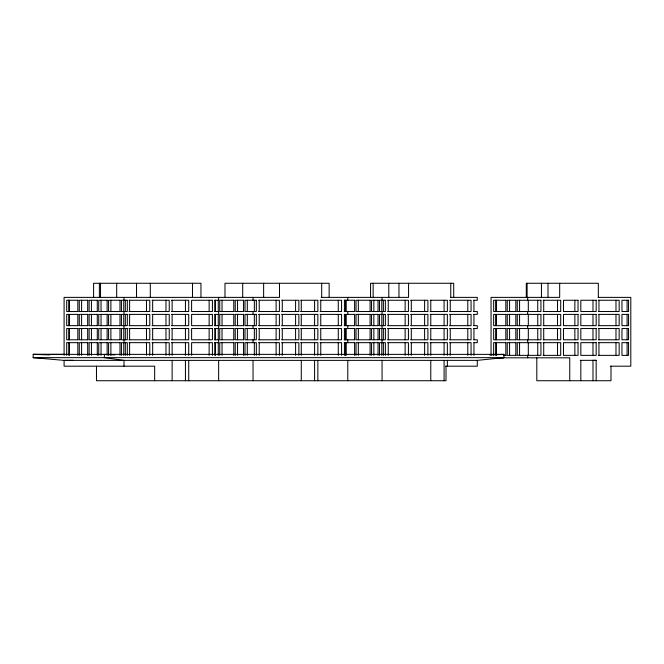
<?xml version="1.0" encoding="UTF-8"?>
<svg xmlns="http://www.w3.org/2000/svg" width="664" height="664" viewBox="0 0 664 664"><rect width="100%" height="100%" fill="white"/><g stroke="black" fill="none" stroke-linecap="round" stroke-linejoin="round"><path stroke-width="1" d="M477.291 360.361L503.943 357.639L503.943 354.368L33.2 354.368L33.2 357.639L64.01 360.378L477.291 360.361L477.291 366.196L445.552 366.196M489.592 354.891L503.943 354.368M73.015 360.328L64.093 360.378L64.093 366.196L154.662 366.196L154.662 380.729M321.168 297.381L408.567 297.381L408.567 283.271M450.649 297.381L477.291 297.381L477.291 300.261L473.805 300.261M598.081 297.381L630.8 297.381L630.8 366.196L610.341 366.196M78.053 300.261L66.707 300.261L66.707 311.516L78.053 311.516M87.98 300.261L79.282 300.261L79.282 311.516L87.98 311.516M97.492 300.261L89.125 300.261L89.125 311.516L97.492 311.516M107.435 300.261L98.728 300.261L98.728 311.516L107.435 311.516M120.176 300.261L108.572 300.261L108.572 311.516L120.176 311.516M128.99 300.261L149.773 300.261L149.773 311.516L128.99 311.516M152.023 300.261L169.245 300.261L169.245 311.516L152.023 311.516M171.495 300.261L188.717 300.261L188.717 311.516L171.495 311.516M214.48 300.261L218.639 300.261L218.639 297.381M234.002 300.261L219.726 300.261L219.726 311.516L234.002 311.516M243.738 300.261L235.23 300.261L235.23 311.516L243.738 311.516M258.62 300.261L279.403 300.261L279.403 311.516L258.62 311.516M281.644 300.261L298.875 300.261L298.875 311.516L281.644 311.516M300.643 300.261L317.865 300.261L317.865 311.516L300.643 311.516M320.123 300.261L341.57 300.261L341.57 311.516L320.123 311.516M344.234 300.261L354.808 300.261M370.321 300.261L356.037 300.261L356.037 311.516L370.321 311.516M378.356 300.261L371.541 300.261L371.541 311.516L378.356 311.516M387.643 300.261L408.426 300.261L408.426 311.516L387.643 311.516M410.667 300.261L427.898 300.261L427.898 311.516L410.667 311.516M430.139 300.261L447.37 300.261L447.37 311.516L430.139 311.516M449.628 300.261L471.066 300.261L471.066 311.516L449.628 311.516M506.034 300.261L493.659 300.261L493.659 311.516L506.034 311.516M516.102 300.261L507.263 300.261L507.263 311.516L516.102 311.516M543.111 300.261L560.698 300.261L560.698 311.516L543.111 311.516M598.355 300.261L619.163 300.261L619.163 311.516L598.355 311.516M214.48 311.516L218.639 311.516L218.639 314.396L214.48 314.396M344.234 311.516L354.808 311.516M473.805 311.516L477.291 311.516L477.291 314.396L473.805 314.396M78.053 314.396L66.707 314.396L66.707 325.651L78.053 325.651M87.98 314.396L79.282 314.396L79.282 325.651L87.98 325.651M97.492 314.396L89.125 314.396L89.125 325.651L97.492 325.651M107.435 314.396L98.728 314.396L98.728 325.651L107.435 325.651M120.176 314.396L108.572 314.396L108.572 325.651L120.176 325.651M128.99 314.396L149.773 314.396L149.773 325.651L128.99 325.651M152.023 314.396L169.245 314.396L169.245 325.651L152.023 325.651M171.495 314.396L188.717 314.396L188.717 325.651L171.495 325.651M234.002 314.396L219.726 314.396L219.726 325.651L234.002 325.651M243.738 314.396L235.23 314.396L235.23 325.651L243.738 325.651M258.62 314.396L279.403 314.396L279.403 325.651L258.62 325.651M281.644 314.396L298.875 314.396L298.875 325.651L281.644 325.651M300.643 314.396L317.865 314.396L317.865 325.651L300.643 325.651M320.123 314.396L341.57 314.396L341.57 325.651L320.123 325.651M344.234 314.396L354.808 314.396M370.321 314.396L356.037 314.396L356.037 325.651L370.321 325.651M378.356 314.396L371.541 314.396L371.541 325.651L378.356 325.651M387.643 314.396L408.426 314.396L408.426 325.651L387.643 325.651M410.667 314.396L427.898 314.396L427.898 325.651L410.667 325.651M430.139 314.396L447.37 314.396L447.37 325.651L430.139 325.651M449.628 314.396L471.066 314.396L471.066 325.651L449.628 325.651M506.034 314.396L493.659 314.396L493.659 325.651L506.034 325.651M516.102 314.396L507.263 314.396L507.263 325.651L516.102 325.651M543.111 314.396L560.698 314.396L560.698 325.651L543.111 325.651M598.355 314.396L619.163 314.396L619.163 325.651L598.355 325.651M214.48 325.651L218.639 325.651L218.639 328.531L214.48 328.531M344.234 325.651L354.808 325.651M473.805 325.651L477.291 325.651L477.291 328.531L473.805 328.531M78.053 328.531L66.707 328.531L66.707 339.785L78.053 339.785M87.98 328.531L79.282 328.531L79.282 339.785L87.98 339.785M97.492 328.531L89.125 328.531L89.125 339.785L97.492 339.785M107.435 328.531L98.728 328.531L98.728 339.785L107.435 339.785M120.176 328.531L108.572 328.531L108.572 339.785L120.176 339.785M128.99 328.531L149.773 328.531L149.773 339.785L128.99 339.785M152.023 328.531L169.245 328.531L169.245 339.785L152.023 339.785M171.495 328.531L188.717 328.531L188.717 339.785L171.495 339.785M234.002 328.531L219.726 328.531L219.726 339.785L234.002 339.785M243.738 328.531L235.23 328.531L235.23 339.785L243.738 339.785M258.62 328.531L279.403 328.531L279.403 339.785L258.62 339.785M281.644 328.531L298.875 328.531L298.875 339.785L281.644 339.785M300.643 328.531L317.865 328.531L317.865 339.785L300.643 339.785M320.123 328.531L341.57 328.531L341.57 339.785L320.123 339.785M344.234 328.531L354.808 328.531M370.321 328.531L356.037 328.531L356.037 339.785L370.321 339.785M378.356 328.531L371.541 328.531L371.541 339.785L378.356 339.785M387.643 328.531L408.426 328.531L408.426 339.785L387.643 339.785M410.667 328.531L427.898 328.531L427.898 339.785L410.667 339.785M430.139 328.531L447.37 328.531L447.37 339.785L430.139 339.785M449.628 328.531L471.066 328.531L471.066 339.785L449.628 339.785M506.034 328.531L493.659 328.531L493.659 339.785L506.034 339.785M516.102 328.531L507.263 328.531L507.263 339.785L516.102 339.785M543.111 328.531L560.698 328.531L560.698 339.785L543.111 339.785M598.355 328.531L619.163 328.531L619.163 339.785L598.355 339.785M214.48 339.785L218.639 339.785L218.639 342.666L214.48 342.666M344.234 339.785L354.808 339.785M473.805 339.785L477.291 339.785L477.291 342.666L473.805 342.666M78.053 342.666L66.707 342.666L66.707 355.364M87.98 342.666L79.282 342.666L79.282 355.364M97.492 342.666L89.125 342.666L89.125 355.364M107.435 342.666L98.728 342.666L98.728 355.364M120.176 342.666L108.572 342.666L108.572 355.364M128.99 342.666L149.773 342.666L149.773 355.364M152.023 342.666L169.245 342.666L169.245 355.364M171.495 342.666L188.717 342.666L188.717 355.364M234.002 342.666L219.726 342.666L219.726 355.364M243.738 342.666L235.23 342.666L235.23 355.364M258.62 342.666L279.403 342.666L279.403 355.364M281.644 342.666L298.875 342.666L298.875 355.364M300.643 342.666L317.865 342.666L317.865 355.364M320.123 342.666L341.57 342.666L341.57 355.364M344.234 342.666L354.808 342.666M370.321 342.666L356.037 342.666L356.037 355.364M378.356 342.666L371.541 342.666L371.541 355.364M387.643 342.666L408.426 342.666L408.426 355.364M410.667 342.666L427.898 342.666L427.898 355.364M430.139 342.666L447.37 342.666L447.37 355.364M449.628 342.666L471.066 342.666L471.066 355.364M506.034 342.666L493.659 342.666L493.659 355.364M516.102 342.666L507.263 342.666L507.263 355.364L516.102 355.364M543.111 342.666L560.698 342.666L560.698 355.364L543.111 355.364M598.355 342.666L619.163 342.666L619.163 355.364L598.355 355.364M64.308 354.368L33.2 354.368L49.634 354.9M503.793 355.364L506.034 355.364M42.538 357.639L33.2 357.639L503.943 357.639L497.734 357.639M498.166 357.805L569.745 357.805L569.745 380.729M580.211 360.344L596.164 360.344L596.164 380.729M596.164 360.344L592.985 360.344L592.985 380.729M114.714 354.9L104.372 354.393L104.372 357.655L123.927 360.378M124.01 360.378L124.01 366.196M627.098 300.261L627.098 311.516M627.098 314.396L627.098 325.651M627.098 328.531L627.098 339.785M627.098 342.666L627.098 355.364M615.984 300.261L615.984 311.516M615.984 314.396L615.984 325.651M615.984 328.531L615.984 339.785M615.984 342.666L615.984 355.364M610.996 366.196L610.996 380.729L536.803 380.729L536.803 357.805M598.953 300.261L598.953 311.516M598.953 314.396L598.953 325.651M598.953 328.531L598.953 339.785M598.953 342.666L598.953 355.364M598.339 297.381L598.339 283.271L526.295 283.271L526.295 297.381M592.985 300.261L592.985 311.516M592.985 314.396L592.985 325.651M592.985 328.531L592.985 339.785M592.985 342.666L592.985 355.364M580.826 360.344L580.826 380.729M574.858 300.261L574.858 311.516M574.858 314.396L574.858 325.651M574.858 328.531L574.858 339.785M574.858 342.666L574.858 355.364M559.677 283.271L559.677 297.381L491.053 297.381L491.053 355.364M557.519 300.261L557.519 311.516M557.519 314.396L557.519 325.651M557.519 328.531L557.519 339.785M557.519 342.666L557.519 355.364M547.991 283.271L547.991 297.381M543.716 300.261L543.716 311.516M543.716 314.396L543.716 325.651M543.716 328.531L543.716 339.785M543.716 342.666L543.716 355.364M541.442 283.271L541.442 297.381M537.749 300.261L537.749 311.516M537.749 314.396L537.749 325.651M537.749 328.531L537.749 339.785M537.749 342.666L537.749 355.364M528.312 300.261L528.312 311.516M528.312 314.396L528.312 325.651M528.312 328.531L528.312 339.785M528.312 342.666L528.312 355.364M527.656 297.381L527.656 300.261M527.656 311.516L527.656 314.396M527.656 325.651L527.656 328.531M527.656 339.785L527.656 342.666M527.656 355.364L527.656 357.805M527.108 283.271L527.108 297.381M519.563 300.261L519.563 311.516M519.563 314.396L519.563 325.651M519.563 328.531L519.563 339.785M519.563 342.666L519.563 355.364M515.82 300.261L515.82 311.516M515.82 314.396L515.82 325.651M515.82 328.531L515.82 339.785M515.82 342.666L515.82 355.364M509.57 300.261L509.57 311.516M509.57 314.396L509.57 325.651M509.57 328.531L509.57 339.785M509.57 342.666L509.57 355.364M505.819 300.261L505.819 311.516M505.819 314.396L505.819 325.651M505.819 328.531L505.819 339.785M505.819 342.666L505.819 355.364M496.157 300.261L496.157 311.516M496.157 314.396L496.157 325.651M496.157 328.531L496.157 339.785M496.157 342.666L496.157 355.364M495.975 300.261L495.975 311.516M495.975 314.396L495.975 325.651M495.975 328.531L495.975 339.785M495.975 342.666L495.975 355.364M473.955 300.261L473.955 311.516M473.955 314.396L473.955 325.651M473.955 328.531L473.955 339.785M473.955 342.666L473.955 355.364M467.788 300.261L467.788 311.516M467.788 314.396L467.788 325.651M467.788 328.531L467.788 339.785M467.788 342.666L467.788 355.364M453.703 297.381L453.703 283.271L370.553 283.271L370.553 297.381M450.756 283.271L450.756 297.381M450.25 300.261L450.25 311.516M450.25 314.396L450.25 325.651M450.25 328.531L450.25 339.785M450.25 342.666L450.25 355.364M447.37 360.378L447.37 366.196M446.009 366.196L446.009 380.729L96.471 380.729L96.471 366.196M444.091 300.261L444.091 311.516M444.091 314.396L444.091 325.651M444.091 328.531L444.091 339.785M444.091 342.666L444.091 355.364M444.091 360.378L444.091 380.729M430.778 300.261L430.778 311.516M430.778 314.396L430.778 325.651M430.778 328.531L430.778 339.785M430.778 342.666L430.778 355.364M430.778 360.378L430.778 380.729M424.611 300.261L424.611 311.516M424.611 314.396L424.611 325.651M424.611 328.531L424.611 339.785M424.611 342.666L424.611 355.364M411.306 300.261L411.306 311.516M411.306 314.396L411.306 325.651M411.306 328.531L411.306 339.785M411.306 342.666L411.306 355.364M405.14 300.261L405.14 311.516M405.14 314.396L405.14 325.651M405.14 328.531L405.14 339.785M405.14 342.666L405.14 355.364M398.964 283.271L398.964 297.381M388.797 283.271L388.797 297.381M388.249 300.261L388.249 311.516M388.249 314.396L388.249 325.651M388.249 328.531L388.249 339.785M388.249 342.666L388.249 355.364M385.361 355.364L385.361 342.666L379.484 342.666L379.484 355.364M383.369 300.261L383.369 311.516M383.369 314.396L383.369 325.651M383.369 328.531L383.369 339.785M383.369 342.666L383.369 355.364M382.057 297.381L382.057 300.261M382.057 311.516L382.057 314.396M382.057 325.651L382.057 328.531M382.057 339.785L382.057 342.666M382.057 360.361L382.057 380.729M381.792 300.261L381.792 311.516M381.792 314.396L381.792 325.651M381.792 328.531L381.792 339.785M381.792 342.666L381.792 355.364M378.04 300.261L378.04 311.516M378.04 314.396L378.04 325.651M378.04 328.531L378.04 339.785M378.04 342.666L378.04 355.364M373.849 300.261L373.849 311.516M373.849 314.396L373.849 325.651M373.849 328.531L373.849 339.785M373.849 342.666L373.849 355.364M373.143 283.271L373.143 297.381M370.097 300.261L370.097 311.516M370.097 314.396L370.097 325.651M370.097 328.531L370.097 339.785M370.097 342.666L370.097 355.364M358.344 300.261L358.344 311.516M358.344 314.396L358.344 325.651M358.344 328.531L358.344 339.785M358.344 342.666L358.344 355.364M354.593 300.261L354.593 311.516M354.593 314.396L354.593 325.651M354.593 328.531L354.593 339.785M354.593 342.666L354.593 355.364M347.787 297.381L347.787 300.261M347.787 311.516L347.787 314.396M347.787 325.651L347.787 328.531M347.787 339.785L347.787 342.666M347.787 360.361L347.787 380.729M345.952 300.261L345.952 311.516M345.952 314.396L345.952 325.651M345.952 328.531L345.952 339.785M345.952 342.666L345.952 355.364M345.77 300.261L345.77 311.516M345.77 314.396L345.77 325.651M345.77 328.531L345.77 339.785M345.77 342.666L345.77 355.364M344.45 300.261L344.45 311.516M344.45 314.396L344.45 325.651M344.45 328.531L344.45 339.785M344.45 342.666L344.45 355.364M338.283 300.261L338.283 311.516M338.283 314.396L338.283 325.651M338.283 328.531L338.283 339.785M338.283 342.666L338.283 355.364M329.145 297.381L329.145 283.271L224.988 283.271L224.988 297.381M321.691 283.271L321.691 297.381M320.753 300.261L320.753 311.516M320.753 314.396L320.753 325.651M320.753 328.531L320.753 339.785M320.753 342.666L320.753 355.364M317.865 360.378L317.865 380.729M314.587 300.261L314.587 311.516M314.587 314.396L314.587 325.651M314.587 328.531L314.587 339.785M314.587 342.666L314.587 355.364M314.587 360.378L314.587 380.729M301.282 300.261L301.282 311.516M301.282 314.396L301.282 325.651M301.282 328.531L301.282 339.785M301.282 342.666L301.282 355.364M301.282 360.378L301.282 380.729M295.588 300.261L295.588 311.516M295.588 314.396L295.588 325.651M295.588 328.531L295.588 339.785M295.588 342.666L295.588 355.364M282.283 300.261L282.283 311.516M282.283 314.396L282.283 325.651M282.283 328.531L282.283 339.785M282.283 342.666L282.283 355.364M279.502 283.271L279.502 297.381L64.093 297.381L64.093 355.364M276.116 300.261L276.116 311.516M276.116 314.396L276.116 325.651M276.116 328.531L276.116 339.785M276.116 342.666L276.116 355.364M263.633 283.271L263.633 297.381M259.226 300.261L259.226 311.516M259.226 314.396L259.226 325.651M259.226 328.531L259.226 339.785M259.226 342.666L259.226 355.364M256.337 355.364L256.337 342.666L244.999 342.666L244.999 355.364M254.345 300.261L254.345 311.516M254.345 314.396L254.345 325.651M254.345 328.531L254.345 339.785M254.345 342.666L254.345 355.364M253.034 297.381L253.034 300.261M253.034 311.516L253.034 314.396M253.034 325.651L253.034 328.531M253.034 339.785L253.034 342.666M253.034 360.369L253.034 380.729M247.307 300.261L247.307 311.516M247.307 314.396L247.307 325.651M247.307 328.531L247.307 339.785M247.307 342.666L247.307 355.364M243.547 300.261L243.547 311.516M243.547 314.396L243.547 325.651M243.547 328.531L243.547 339.785M243.547 342.666L243.547 355.364M242.7 283.271L242.7 297.381M237.538 300.261L237.538 311.516M237.538 314.396L237.538 325.651M237.538 328.531L237.538 339.785M237.538 342.666L237.538 355.364M233.778 300.261L233.778 311.516M233.778 314.396L233.778 325.651M233.778 328.531L233.778 339.785M233.778 342.666L233.778 355.364M222.033 300.261L222.033 311.516M222.033 314.396L222.033 325.651M222.033 328.531L222.033 339.785M222.033 342.666L222.033 355.364M218.639 360.369L218.639 380.729M218.273 300.261L218.273 311.516M218.273 314.396L218.273 325.651M218.273 328.531L218.273 339.785M218.273 342.666L218.273 355.364M215.302 300.261L215.302 311.516M215.302 314.396L215.302 325.651M215.302 328.531L215.302 339.785M215.302 342.666L215.302 355.364M214.97 300.261L214.97 311.516M214.97 314.396L214.97 325.651M214.97 328.531L214.97 339.785M214.97 342.666L214.97 355.364M212.422 355.364L212.422 342.666L191.605 342.666L191.605 355.364M209.135 300.261L209.135 311.516M209.135 314.396L209.135 325.651M209.135 328.531L209.135 339.785M209.135 342.666L209.135 355.364M200.96 297.381L200.96 283.271L93.599 283.271L93.599 297.381M192.485 283.271L192.485 297.381M188.717 360.378L188.717 380.729M185.439 300.261L185.439 311.516M185.439 314.396L185.439 325.651M185.439 328.531L185.439 339.785M185.439 342.666L185.439 355.364M185.439 360.378L185.439 380.729M172.134 300.261L172.134 311.516M172.134 314.396L172.134 325.651M172.134 328.531L172.134 339.785M172.134 342.666L172.134 355.364M172.134 360.378L172.134 380.729M165.967 300.261L165.967 311.516M165.967 314.396L165.967 325.651M165.967 328.531L165.967 339.785M165.967 342.666L165.967 355.364M152.662 300.261L152.662 311.516M152.662 314.396L152.662 325.651M152.662 328.531L152.662 339.785M152.662 342.666L152.662 355.364M150.305 283.271L150.305 297.381M146.495 300.261L146.495 311.516M146.495 314.396L146.495 325.651M146.495 328.531L146.495 339.785M146.495 342.666L146.495 355.364M136.535 283.271L136.535 297.381M129.596 300.261L129.596 311.516M129.596 314.396L129.596 325.651M129.596 328.531L129.596 339.785M129.596 342.666L129.596 355.364M127.314 355.364L127.314 342.666L121.437 342.666L121.437 355.364M125.322 300.261L125.322 311.516M125.322 314.396L125.322 325.651M125.322 328.531L125.322 339.785M125.322 342.666L125.322 355.364M124.01 297.381L124.01 300.261M124.01 311.516L124.01 314.396M124.01 325.651L124.01 328.531M124.01 339.785L124.01 342.666M123.745 300.261L123.745 311.516M123.745 314.396L123.745 325.651M123.745 328.531L123.745 339.785M123.745 342.666L123.745 355.364M119.993 300.261L119.993 311.516M119.993 314.396L119.993 325.651M119.993 328.531L119.993 339.785M119.993 342.666L119.993 355.364M116.681 283.271L116.681 297.381M110.888 300.261L110.888 311.516M110.888 314.396L110.888 325.651M110.888 328.531L110.888 339.785M110.888 342.666L110.888 355.364M107.128 300.261L107.128 311.516M107.128 314.396L107.128 325.651M107.128 328.531L107.128 339.785M107.128 342.666L107.128 355.364M101.044 300.261L101.044 311.516M101.044 314.396L101.044 325.651M101.044 328.531L101.044 339.785M101.044 342.666L101.044 355.364M100.53 283.271L100.53 297.381M99.384 283.271L99.384 297.381M97.284 300.261L97.284 311.516M97.284 314.396L97.284 325.651M97.284 328.531L97.284 339.785M97.284 342.666L97.284 355.364M91.433 300.261L91.433 311.516M91.433 314.396L91.433 325.651M91.433 328.531L91.433 339.785M91.433 342.666L91.433 355.364M87.673 300.261L87.673 311.516M87.673 314.396L87.673 325.651M87.673 328.531L87.673 339.785M87.673 342.666L87.673 355.364M81.589 300.261L81.589 311.516M81.589 314.396L81.589 325.651M81.589 328.531L81.589 339.785M81.589 342.666L81.589 355.364M77.829 300.261L77.829 311.516M77.829 314.396L77.829 325.651M77.829 328.531L77.829 339.785M77.829 342.666L77.829 355.364M69.197 300.261L69.197 311.516M69.197 314.396L69.197 325.651M69.197 328.531L69.197 339.785M69.197 342.666L69.197 355.364M69.014 300.261L69.014 311.516M69.014 314.396L69.014 325.651M69.014 328.531L69.014 339.785M69.014 342.666L69.014 355.364M127.314 300.261L121.437 300.261L121.437 311.516L127.314 311.516L127.314 300.261M212.422 300.261L191.605 300.261L191.605 311.516L212.422 311.516L212.422 300.261M256.337 300.261L244.999 300.261L244.999 311.516L256.337 311.516L256.337 300.261M385.361 300.261L379.484 300.261L379.484 311.516L385.361 311.516L385.361 300.261M540.928 300.261L517.264 300.261L517.264 311.516L540.928 311.516L540.928 300.261M578.037 300.261L563.487 300.261L563.487 311.516L578.037 311.516L578.037 300.261M596.164 300.261L580.826 300.261L580.826 311.516L596.164 311.516L596.164 300.261M628.551 300.261L621.952 300.261L621.952 311.516L628.551 311.516L628.551 300.261M127.314 314.396L121.437 314.396L121.437 325.651L127.314 325.651L127.314 314.396M212.422 314.396L191.605 314.396L191.605 325.651L212.422 325.651L212.422 314.396M256.337 314.396L244.999 314.396L244.999 325.651L256.337 325.651L256.337 314.396M385.361 314.396L379.484 314.396L379.484 325.651L385.361 325.651L385.361 314.396M540.928 314.396L517.264 314.396L517.264 325.651L540.928 325.651L540.928 314.396M578.037 314.396L563.487 314.396L563.487 325.651L578.037 325.651L578.037 314.396M596.164 314.396L580.826 314.396L580.826 325.651L596.164 325.651L596.164 314.396M628.551 314.396L621.952 314.396L621.952 325.651L628.551 325.651L628.551 314.396M127.314 328.531L121.437 328.531L121.437 339.785L127.314 339.785L127.314 328.531M212.422 328.531L191.605 328.531L191.605 339.785L212.422 339.785L212.422 328.531M256.337 328.531L244.999 328.531L244.999 339.785L256.337 339.785L256.337 328.531M385.361 328.531L379.484 328.531L379.484 339.785L385.361 339.785L385.361 328.531M540.928 328.531L517.264 328.531L517.264 339.785L540.928 339.785L540.928 328.531M578.037 328.531L563.487 328.531L563.487 339.785L578.037 339.785L578.037 328.531M596.164 328.531L580.826 328.531L580.826 339.785L596.164 339.785L596.164 328.531M628.551 328.531L621.952 328.531L621.952 339.785L628.551 339.785L628.551 328.531M540.928 342.666L517.264 342.666L517.264 355.364L540.928 355.364L540.928 342.666M578.037 342.666L563.487 342.666L563.487 355.364L578.037 355.364L578.037 342.666M596.164 342.666L580.826 342.666L580.826 355.364L596.164 355.364L596.164 342.666M628.551 342.666L621.952 342.666L621.952 355.364L628.551 355.364L628.551 342.666"/></g></svg>
